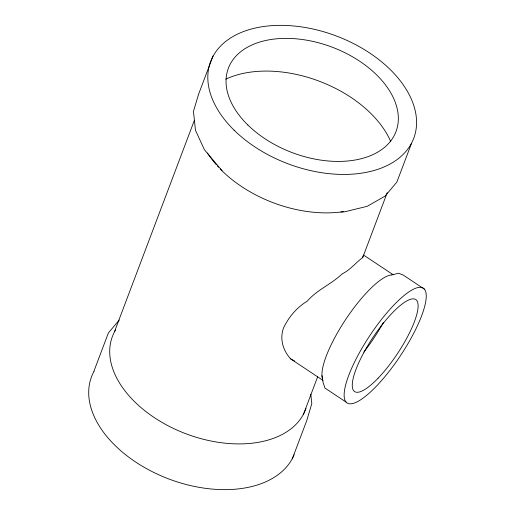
<?xml version="1.0" encoding="UTF-8"?>
<svg xmlns="http://www.w3.org/2000/svg" width="515" height="515" viewBox="0 0 515 515"><rect width="100%" height="100%" fill="white"/><g stroke="black" fill="none" stroke-linecap="round" stroke-linejoin="round"><path stroke-width="0.77" d="M323.06 380.431L290.64 358.891C282.986 350.464 279.452 338.902 283.572 327.817C288.806 316.957 296.891 307.416 307.249 301.146C317.073 289.745 331.46 284.177 342.127 273.896C350.264 269.995 355.575 262.721 362.676 257.629L363.088 255.852M93.923 371.212L108.382 332.954L119.216 320.072M213.03 56.006L198.571 94.264L193.466 111.369L195.462 130.289L204.429 149.749L222.12 170.755M114.671 331.267L194.297 120.549M303.303 414.768L317.684 376.697M362.676 257.629L387.216 192.694M292.243 458.994L306.702 420.736L311.807 403.631L310.809 394.175M411.35 143.788L396.891 182.046L385.02 196.157L367.201 206.309L344.651 211.82L340.924 212.045M391.78 274.913L398.674 273.227L403.2 275.042L424.328 289.082A68.894 18.315 -56.4 0 1 376.394 386.192A68.894 18.315 -56.4 0 1 354.854 361.446A68.894 18.315 -56.4 0 1 424.328 289.082M290.64 358.891L294.593 361.009M363.539 255.047L393.306 274.823M346.054 402.067L324.926 388.027L323.066 382.368L322.004 375.641M383.424 322.48A63.59 16.898 -56.4 0 1 363.822 352.118M322.409 378.319A63.59 16.898 -56.4 0 1 346.35 318.489A63.59 16.898 -56.4 0 1 391.754 274.952M305.987 408.369A103.251 64.98 20.7 0 1 181.563 432.04A103.251 64.98 20.7 0 1 115.553 329.98M294.129 454.751A108.562 68.321 20.7 0 1 163.487 476.845A108.562 68.321 20.7 0 1 94.045 371.264M343.338 211.652A103.251 64.98 20.7 0 1 220.278 169.036M218.572 167.253A103.251 64.98 20.7 0 1 217.465 166.049M216.384 164.839A103.251 64.98 20.7 0 1 207.474 153.007M225.789 79.168A103.251 64.98 20.7 0 1 390.769 141.644M378.094 378.19A55.26 14.69 -56.4 0 0 416.596 300.277A55.26 14.69 -56.4 0 0 360.886 358.247A55.26 14.69 -56.4 0 0 378.094 378.19M247.87 125.023A89.597 56.386 20.7 0 0 393.988 135.973A89.597 56.386 20.7 0 0 294.709 38.702A89.597 56.386 20.7 0 0 247.87 125.023M234.113 130.192A108.562 68.321 20.7 0 0 411.228 143.737A108.562 68.321 20.7 0 0 291.226 25.763A108.562 68.321 20.7 0 0 234.113 130.192"/></g></svg>
